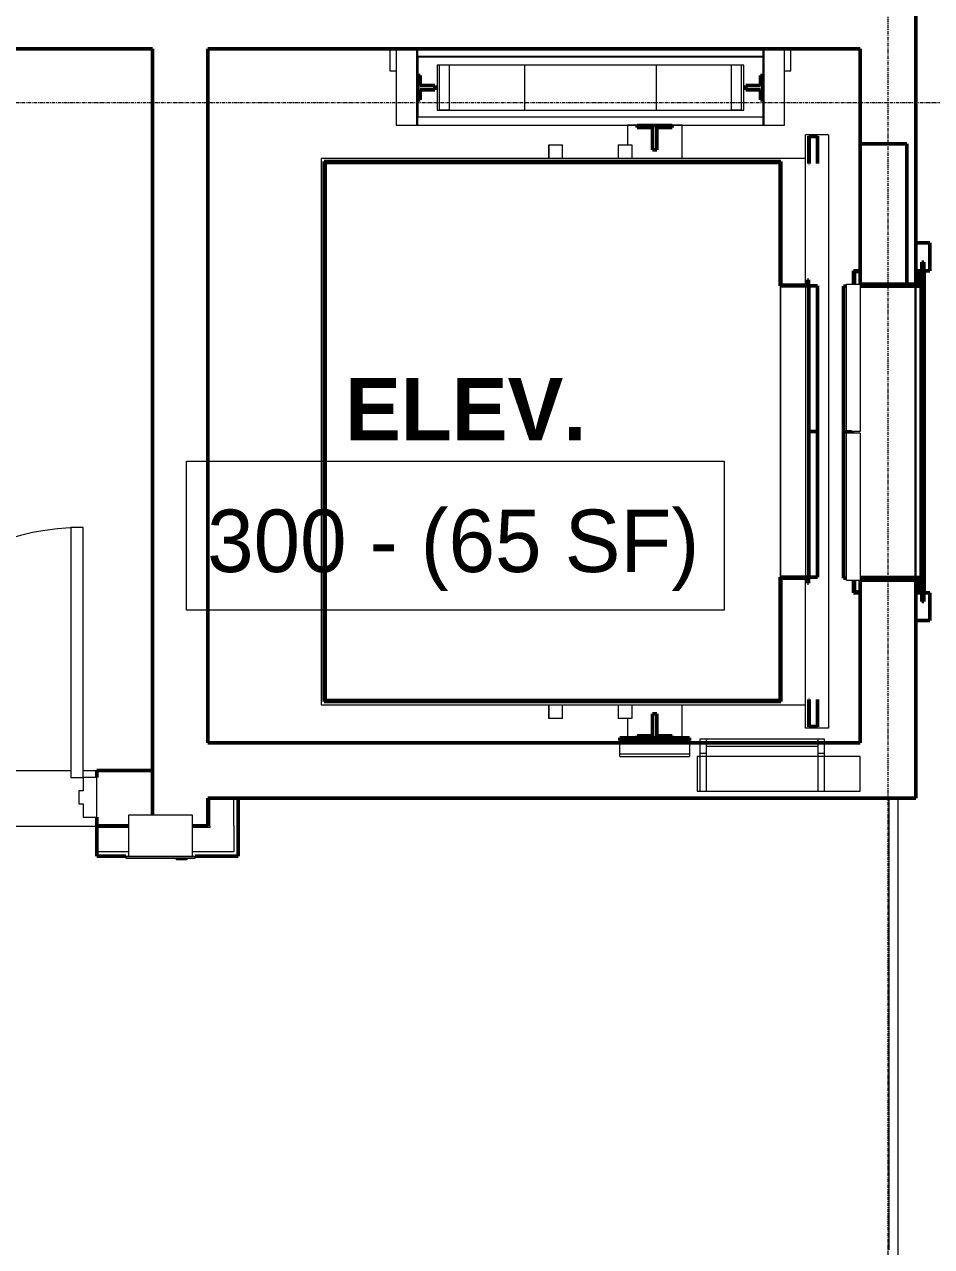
# Model space of a CAD drawing. Header units: inches. Extents: x -4235 to -464, y 9767 to 12347.
# Drawn here: x -3605.8 to -3475.1, y 11370.4 to 11546.5 of the extents above; entities that cross this region are included whole.
import ezdxf

# ---------------------------------------------------------------- set-up
doc = ezdxf.new("R2010")
doc.units = ezdxf.units.IN
doc.header["$MEASUREMENT"] = 0
doc.linetypes.add('Grid Line 1_2_', pattern=[0.875, 0.5, -0.125, 0.125, -0.125])
for name, color, linetype, lineweight in [('0-1', 170, 'Continuous', 5), ('0-3', 7, 'Continuous', 9), ('A-AREA-IDEN', 2, 'Continuous', 9), ('A-DOOR-1', 7, 'Continuous', 9), ('A-DOOR-2', 130, 'Continuous', 20), ('A-DOOR-FRAM-1', 130, 'Continuous', 20), ('A-FLOR-2', 254, 'Continuous', 9), ('A-FLOR-3', 7, 'Continuous', 9), ('A-FLOR-4', 192, 'Continuous', 9), ('A-GENM-1', 250, 'Continuous', 50), ('A-GENM-2', 7, 'Continuous', 9), ('A-GENM-3', 254, 'Continuous', 9), ('A-GENM-4', 10, 'Continuous', 9), ('A-WALL-1', 250, 'Continuous', 50), ('A-WALL-2', 50, 'Continuous', 13), ('A-WALL-3', 10, 'Continuous', 9), ('A-WALL-4', 254, 'Continuous', 9), ('E-FIRE-1', 7, 'Continuous', 9), ('G-IMPT-1', 7, 'Continuous', 9), ('Q-SPCQ-1', 7, 'Continuous', 9), ('S-GRID-1', 1, 'Grid Line 1_2_', 9)]:
    doc.layers.add(name, color=color, linetype=linetype, lineweight=lineweight)
doc.styles.add('Century Gothic', font='ufonts.com_century-gothic.ttf', dxfattribs={"height": 9})
doc.styles.add('Century Gothic_B', font='GOTHICB.TTF', dxfattribs={"height": 9})

# ---------------------------------------------------------------- blocks, each defined once
blk = doc.blocks.new('104416 - Fire Extinguishers - Wall - Class A - Light - 2A-2205784-BACKGROUND - 3RD FLOOR')
at = {"layer": 'E-FIRE-1'}
for p, q in [((13.19, 2.44), (13.19, 2.19)), ((23.19, 2.44), (13.19, 2.44)), ((13.19, 2.44), (23.19, 2.44)), ((13.19, 2.44), (13.19, 2.19)), ((23.19, 2.19), (13.19, 2.19)), ((13.63, -3.81), (13.63, 2.19)), ((14.41, 2.44), (14.41, 2.69)), ((14.44, 2.69), (14.84, 2.69)), ((14.44, 2.44), (14.44, 2.69)), ((14.84, 2.69), (15.03, 2.69)), ((14.84, 2.44), (14.84, 2.69)), ((15.03, 2.69), (15.11, 2.69)), ((15.03, 2.44), (15.03, 2.69)), ((15.11, 2.69), (15.24, 2.69)), ((15.11, 2.44), (15.11, 2.69)), ((15.24, 2.69), (15.51, 2.69)), ((15.24, 2.44), (15.24, 2.69)), ((15.51, 2.69), (15.73, 2.69)), ((15.51, 2.44), (15.51, 2.69)), ((15.73, 2.69), (15.87, 2.69)), ((15.73, 2.44), (15.73, 2.69)), ((15.87, 2.69), (15.91, 2.69)), ((15.87, 2.44), (15.87, 2.69)), ((15.91, 2.44), (15.91, 2.69)), ((15.94, 2.44), (15.94, 2.69)), ((22.75, 2.19), (22.75, -3.81)), ((23.19, 2.19), (23.19, 2.44)), ((23.19, 2.19), (23.19, 2.44)), ((22.75, -3.81), (13.63, -3.81))]:
    blk.add_line(p, q, dxfattribs=at)
blk = doc.blocks.new('CTR - 1st Phase - Common Walls_rvt-2-BACKGROUND - 3RD FLOOR')
at = {"layer": 'A-WALL-1'}
for p, q in [((-3579.32, 11434.99), (-3579.32, 11430.99)), ((-3574.95, 11434.99), (-3579.32, 11434.99)), ((-3574.95, 11430.99), (-3574.95, 11434.99)), ((-3590.7, 11430.99), (-3595.32, 11430.99)), ((-3595.32, 11430.99), (-3595.32, 11426.61)), ((-3579.32, 11430.99), (-3581.57, 11430.99)), ((-3574.95, 11427.24), (-3574.95, 11430.99)), ((-3595.32, 11426.61), (-3591.14, 11426.61)), ((-3581.14, 11426.61), (-3574.95, 11426.61)), ((-3574.95, 11426.61), (-3574.95, 11427.24))]:
    blk.add_line(p, q, dxfattribs=at)
at = {"layer": 'A-WALL-2'}
for p, q in [((-3579.07, 11430.99), (-3579.07, 11434.99)), ((-3575.57, 11430.99), (-3575.57, 11434.99)), ((-3590.7, 11430.74), (-3595.32, 11430.74)), ((-3579.07, 11430.74), (-3581.57, 11430.74)), ((-3579.07, 11430.99), (-3579.07, 11430.74)), ((-3575.57, 11430.99), (-3575.57, 11430.74)), ((-3575.57, 11430.74), (-3575.57, 11427.24)), ((-3590.7, 11427.24), (-3595.32, 11427.24)), ((-3575.57, 11427.24), (-3581.57, 11427.24))]:
    blk.add_line(p, q, dxfattribs=at)
at = {"layer": 'A-WALL-3'}
for p, q in [((-3579.32, 11434.99), (-3579.32, 11430.99)), ((-3579.32, 11434.99), (-3574.95, 11434.99)), ((-3590.7, 11430.99), (-3595.32, 11430.99)), ((-3579.32, 11430.99), (-3581.57, 11430.99)), ((-3591.14, 11426.61), (-3590.7, 11426.61)), ((-3581.57, 11426.61), (-3581.14, 11426.61))]:
    blk.add_line(p, q, dxfattribs=at)
at = {"layer": 'A-WALL-4'}
for p, q in [((-3574.95, 11430.99), (-3574.95, 11434.99)), ((-3595.32, 11430.99), (-3595.32, 11426.61)), ((-3574.95, 11430.99), (-3574.95, 11426.61)), ((-3595.32, 11426.61), (-3591.14, 11426.61)), ((-3581.14, 11426.61), (-3574.95, 11426.61))]:
    blk.add_line(p, q, dxfattribs=at)
at = {"layer": '0-3', "rotation": 180}
blk.add_blockref('104416 - Fire Extinguishers - Wall - Class A - Light - 2A-2205784-BACKGROUND - 3RD FLOOR', (-3567.95, 11428.8), dxfattribs=at)
blk = doc.blocks.new('Otis_G2S_072320191620 - Duty_3500_Speed_150_Seismic_N_CabHeight_93_CabPanels_Y_EntHeight_84_CwtLoc_L2_CwtSafety_N_DoorHand_CO_OpeningType_Front_Glassback_N_FRSAME_NOH-2444874-BACKGROUND - 3RD FLOOR')
at = {"layer": 'A-GENM-1'}
for p, q in [((85.74, 77.23), (7.94, 77.23)), ((7.94, 77.23), (8.06, 77.11)), ((7.94, 77.23), (7.94, 11.44)), ((8.06, 77.11), (7.94, 77.23)), ((8.06, 77.11), (85.62, 77.11)), ((8.06, 11.56), (8.06, 77.11)), ((85.74, 77.23), (85.62, 77.11)), ((85.62, 77.11), (85.74, 77.23)), ((85.62, 77.11), (85.62, 11.56)), ((85.74, 11.44), (85.74, 77.23)), ((7.94, 11.44), (8.06, 11.44)), ((8.06, 11.44), (8.06, 11.56)), ((8.06, 11.56), (8.06, 11.44)), ((25.84, 11.56), (8.06, 11.56)), ((8.06, 11.44), (25.72, 11.44)), ((25.72, 11.44), (25.72, 7.6)), ((25.84, 7.48), (25.84, 11.56)), ((67.96, 11.44), (67.84, 11.56)), ((67.84, 11.56), (67.84, 7.48)), ((85.62, 11.56), (67.84, 11.56)), ((67.84, 11.56), (67.96, 11.44)), ((67.96, 7.6), (67.96, 11.44)), ((67.96, 11.44), (85.74, 11.44)), ((8.23, 7.4), (4.29, 7.4)), ((4.29, 7.4), (4.29, 6.15)), ((4.33, 6.19), (4.33, 7.36)), ((4.33, 7.36), (8.23, 7.36)), ((8.23, 7.36), (8.23, 7.4)), ((25.72, 7.6), (25, 7.6)), ((25, 7.6), (25, 7.48)), ((25, 7.48), (25.84, 7.48)), ((25.84, 7.48), (25.72, 7.6)), ((25.72, 7.6), (25.84, 7.48)), ((46.84, 7.4), (25.84, 7.4)), ((25.84, 7.4), (25.84, 6.15)), ((46.84, 6.15), (46.84, 7.4)), ((67.84, 7.4), (46.84, 7.4)), ((46.84, 7.4), (46.84, 6.15)), ((67.96, 7.6), (67.84, 7.48)), ((67.84, 7.48), (67.96, 7.6)), ((67.84, 7.48), (68.69, 7.48)), ((67.84, 6.15), (67.84, 7.4)), ((68.69, 7.6), (67.96, 7.6)), ((68.69, 7.48), (68.69, 7.6)), ((89.4, 7.4), (85.46, 7.4)), ((85.46, 7.4), (85.46, 7.36)), ((85.46, 7.36), (89.36, 7.36)), ((89.4, 7.4), (89.36, 7.36)), ((89.36, 7.36), (89.4, 7.4)), ((89.36, 7.36), (89.36, 6.19)), ((89.4, 6.15), (89.4, 7.4)), ((4.29, 6.15), (8.23, 6.15)), ((8.23, 6.19), (4.33, 6.19)), ((8.23, 6.15), (8.23, 6.19)), ((25.84, 6.15), (46.84, 6.15)), ((46.84, 6.15), (67.84, 6.15)), ((89.36, 6.19), (85.46, 6.19)), ((85.46, 6.19), (85.46, 6.15)), ((85.46, 6.15), (89.4, 6.15)), ((89.4, 6.15), (89.36, 6.19)), ((89.36, 6.19), (89.4, 6.15))]:
    blk.add_line(p, q, dxfattribs=at)
at = {"layer": 'A-GENM-2'}
for p, q in [((25.84, 11.56), (25.72, 11.44)), ((25.72, 11.44), (25.84, 11.56)), ((85.74, 11.44), (85.62, 11.56)), ((85.62, 11.56), (85.74, 11.44)), ((4.29, 7.4), (4.33, 7.36)), ((4.33, 7.36), (4.29, 7.4)), ((4.29, 6.15), (4.33, 6.19)), ((4.33, 6.19), (4.29, 6.15))]:
    blk.add_line(p, q, dxfattribs=at)
at = {"layer": 'G-IMPT-1'}
for p, q in [((7.47, 77.7), (7.47, 7.9)), ((86.21, 77.7), (7.47, 77.7)), ((86.21, 7.9), (86.21, 77.7)), ((7.47, 44.86), (5.5, 44.86)), ((5.5, 42.89), (5.5, 44.86)), ((5.5, 44.86), (7.47, 44.86)), ((88.18, 44.86), (86.21, 44.86)), ((86.21, 44.86), (88.18, 44.86)), ((88.18, 44.86), (88.18, 42.89)), ((5.5, 42.89), (7.47, 42.89)), ((86.21, 42.89), (88.18, 42.89)), ((7.47, 34.89), (5.5, 34.89)), ((5.5, 32.93), (5.5, 34.89)), ((88.18, 34.89), (86.21, 34.89)), ((88.18, 34.89), (88.18, 32.93)), ((7.47, 32.93), (5.5, 32.93)), ((7.47, 32.93), (5.5, 32.93)), ((88.18, 32.93), (86.21, 32.93)), ((88.18, 32.93), (86.21, 32.93)), ((67.84, 11.5), (25.84, 11.5)), ((25.84, 11.5), (67.84, 11.5)), ((4.09, 4.56), (4.09, 7.9)), ((4.09, 7.9), (25.72, 7.9)), ((7.47, 7.9), (25.72, 7.9)), ((25.84, 7.84), (67.84, 7.84)), ((67.96, 7.9), (89.59, 7.9)), ((67.96, 7.9), (86.21, 7.9)), ((89.59, 4.56), (89.59, 7.9)), ((89.59, 4.56), (4.09, 4.56))]:
    blk.add_line(p, q, dxfattribs=at)
blk = doc.blocks.new('Otis_G2S_072320191620 - Duty_3500_Speed_150_Seismic_N_CwtLoc_L2_PitDepth_60_OpeningType_Front_CwtSafety_N_FRSAME_NPT-2444873-BACKGROUND - 3RD FLOOR')
at = {"layer": 'G-IMPT-1'}
for p, q in [((92.16, 63.73), (94.66, 63.73)), ((98.16, 63.73), (100.82, 63.73)), ((100.82, 63.73), (100.94, 63.73)), ((100.82, 14.06), (100.82, 63.73)), ((100.94, 63.73), (100.94, 14.06)), ((93.18, 60.99), (93.18, 16.8)), ((99.64, 60.99), (93.18, 60.99)), ((93.19, 60.68), (93.19, 59.18)), ((99.63, 60.68), (93.19, 60.68)), ((99.63, 59.18), (99.63, 60.68)), ((99.64, 16.8), (99.64, 60.99)), ((93.19, 59.18), (99.63, 59.18)), ((93.18, 48.39), (93.18, 29.39)), ((99.64, 48.39), (93.18, 48.39)), ((99.64, 29.39), (99.64, 48.39)), ((5.5, 33.56), (2.69, 33.56)), ((2.69, 33.56), (2.69, 32.13)), ((90.99, 33.56), (88.18, 33.56)), ((90.99, 25.69), (90.99, 33.56)), ((93.18, 29.39), (99.64, 29.39)), ((2.69, 27.13), (2.69, 25.69)), ((2.69, 25.69), (7.44, 25.69)), ((86.24, 25.69), (90.99, 25.69)), ((93.19, 18.61), (93.19, 17.11)), ((99.63, 18.61), (93.19, 18.61)), ((99.63, 17.11), (99.63, 18.61)), ((93.18, 16.8), (99.64, 16.8)), ((93.19, 17.11), (99.63, 17.11))]:
    blk.add_line(p, q, dxfattribs=at)
blk = doc.blocks.new('Otis_G2S_072320191620 - Otis_G2S_072320191620-2295120-BACKGROUND - 3RD FLOOR')
at = {"layer": 'A-GENM-1'}
for p, q in [((98.16, 63.74), (94.66, 63.74)), ((94.66, 63.74), (94.66, 63.43)), ((94.66, 63.43), (96.1, 63.43)), ((96.1, 63.43), (96.1, 61.3)), ((96.72, 61.3), (96.72, 63.43)), ((96.72, 63.43), (98.16, 63.43)), ((98.16, 63.43), (98.16, 63.74)), ((96.1, 61.3), (96.72, 61.3)), ((2.68, 34.63), (2.3, 34.63)), ((2.3, 34.63), (2.3, 24.63)), ((2.68, 24.63), (2.68, 34.63)), ((2.97, 32.13), (2.66, 32.13)), ((2.66, 32.13), (2.66, 27.13)), ((2.97, 29.94), (2.97, 32.13)), ((90.96, 32.13), (90.65, 32.13)), ((90.65, 32.13), (90.65, 29.94)), ((90.96, 27.13), (90.96, 32.13)), ((6.16, 29.94), (2.97, 29.94)), ((2.97, 27.13), (2.97, 29.31)), ((2.97, 29.31), (6.16, 29.31)), ((6.16, 29.31), (6.16, 29.94)), ((90.65, 29.94), (87.46, 29.94)), ((87.46, 29.94), (87.46, 29.31)), ((87.46, 29.31), (90.65, 29.31)), ((90.65, 29.31), (90.65, 27.13)), ((2.66, 27.13), (2.97, 27.13)), ((90.65, 27.13), (90.96, 27.13)), ((2.3, 24.63), (2.68, 24.63)), ((96.72, 16.5), (96.1, 16.5)), ((96.1, 16.5), (96.1, 14.37)), ((96.72, 14.37), (96.72, 16.5)), ((96.1, 14.37), (94.66, 14.37)), ((94.66, 14.37), (94.66, 14.06)), ((98.16, 14.37), (96.72, 14.37)), ((98.16, 14.06), (98.16, 14.37)), ((94.66, 14.06), (98.16, 14.06)), ((46.81, 2.41), (25.69, 2.41)), ((25.69, 2.41), (25.69, 2)), ((67.81, 2.41), (46.81, 2.41)), ((46.81, 2.41), (46.81, 1.25)), ((46.81, 1.25), (46.81, 2.41)), ((67.81, 2), (67.81, 2.41)), ((25.44, 0.96), (23.6, 0.96)), ((23.6, 0.96), (23.6, 0.25)), ((23.6, 0.25), (23.73, 0.25)), ((23.73, 0.25), (23.73, 0.83)), ((23.73, 0.83), (25.44, 0.83)), ((46.62, 1.25), (46.81, 1.25)), ((46.81, 1.25), (46.87, 1.25)), ((70.02, 0.96), (68.06, 0.96)), ((68.06, 0.83), (69.9, 0.83)), ((69.9, 0.83), (69.9, 0.25)), ((69.9, 0.25), (70.02, 0.25)), ((70.02, 0.25), (70.02, 0.96)), ((25.69, 0), (25.69, -8.52)), ((25.81, -8.64), (25.81, 0)), ((67.81, 0), (67.81, -6.69)), ((67.81, 0), (67.81, -8.64)), ((67.94, -8.52), (67.94, 0)), ((88.31, 0), (68.06, 0)), ((88.31, -6.69), (88.31, 0)), ((67.81, -6.69), (88.31, -6.69)), ((23.73, -8), (23.6, -8)), ((23.6, -8), (23.6, -8.64)), ((23.6, -8.64), (25.81, -8.64)), ((23.73, -8.52), (23.73, -8)), ((25.69, -8.52), (23.73, -8.52)), ((67.81, -8.64), (70.02, -8.64)), ((69.9, -8.52), (67.94, -8.52)), ((70.02, -8), (69.9, -8)), ((69.9, -8), (69.9, -8.52)), ((70.02, -8.64), (70.02, -8))]:
    blk.add_line(p, q, dxfattribs=at)
at = {"layer": 'A-GENM-2'}
for p, q in [((102, 67.78), (98.85, 67.78)), ((98.85, 67.78), (98.85, 66.89)), ((102, 66.89), (91.02, 66.89)), ((91.02, 66.89), (91.02, 63.94)), ((102, 63.94), (91.02, 63.94)), ((91.02, 63.94), (91.02, 63.74)), ((91.02, 63.74), (91.02, 14.06)), ((91.02, 63.74), (102, 63.74)), ((92.16, 14.06), (92.16, 63.74)), ((2, 34.63), (2.3, 34.63)), ((2.3, 24.63), (2, 24.63)), ((2.5, 23.14), (2, 23.14)), ((2.5, 22.14), (2.5, 23.14)), ((2, 22.14), (2.5, 22.14)), ((2.5, 6.14), (2.5, 22.14)), ((91.02, 14.06), (91.02, 13.86)), ((94.66, 14.06), (91.02, 14.06)), ((91.02, 13.86), (102, 13.86)), ((91.02, 13.86), (91.02, 10.91)), ((102, 14.06), (98.16, 14.06)), ((91.02, 10.91), (102, 10.91)), ((98.85, 10.91), (98.85, 10.02)), ((98.85, 10.02), (102, 10.02)), ((2.5, 6.14), (2, 6.14)), ((2.5, 5.14), (2.5, 6.14)), ((2, 5.14), (2.5, 5.14)), ((46.87, 0.96), (46.62, 0.96)), ((25.69, -7.93), (25.53, -8)), ((67.81, -7.88), (25.81, -7.88)), ((68.06, -7.99), (67.93, -7.93))]:
    blk.add_line(p, q, dxfattribs=at)
at = {"layer": 'A-GENM-3'}
for p, q in [((102, 66.89), (102, 67.78)), ((102, 63.94), (102, 66.89)), ((102, 63.74), (102, 63.94)), ((0, 34.63), (0.37, 34.63)), ((0, 34.63), (0, 24.63)), ((0.37, 34.63), (2, 34.63)), ((0.37, 34.63), (0.37, 24.63)), ((0, 23.5), (-4.99, 23.5)), ((-4.99, 23.5), (-4.99, 0)), ((0.5, 23.14), (-4.99, 23.14)), ((-4.99, 23.14), (-4.99, 22.14)), ((0.37, 24.63), (0, 24.63)), ((0, 0), (0, 23.5)), ((2, 24.63), (0.37, 24.63)), ((2, 23.14), (0.5, 23.14)), ((0.5, 23.14), (0.5, 22.14)), ((-4.99, 22.14), (0.5, 22.14)), ((0.5, 22.14), (2, 22.14)), ((1.5, 22.14), (1.5, 6.14)), ((102, 13.86), (102, 14.06)), ((102, 10.91), (102, 13.86)), ((102, 10.02), (102, 10.91)), ((0.5, 6.14), (-4.99, 6.14)), ((-4.99, 6.14), (-4.99, 5.14)), ((2, 6.14), (0.5, 6.14)), ((0.5, 6.14), (0.5, 5.14)), ((-4.99, 5.14), (0.5, 5.14)), ((0.5, 5.14), (2, 5.14))]:
    blk.add_line(p, q, dxfattribs=at)
at = {"layer": 'A-GENM-4'}
for p, q in [((102, 66.89), (102, 67.78)), ((102, 66.89), (102, 67.78)), ((102, 66.89), (102, 67.78)), ((102, 66.89), (102, 67.78)), ((102, 66.89), (102, 67.78)), ((102, 66.89), (102, 67.78)), ((102, 66.89), (102, 67.78)), ((102, 66.89), (102, 67.78)), ((102, 66.89), (102, 67.78)), ((102, 63.94), (102, 66.89)), ((102, 63.94), (102, 66.89)), ((102, 63.94), (102, 66.89)), ((102, 63.94), (102, 66.89)), ((102, 63.94), (102, 66.89)), ((102, 63.94), (102, 66.89)), ((102, 63.94), (102, 66.89)), ((102, 63.94), (102, 66.89)), ((102, 63.94), (102, 66.89)), ((102, 63.94), (102, 66.89)), ((102, 63.94), (102, 66.89)), ((102, 63.94), (102, 66.89)), ((102, 63.94), (102, 66.89)), ((102, 63.94), (102, 66.89)), ((102, 63.74), (102, 63.94)), ((102, 63.74), (102, 63.94)), ((102, 63.74), (102, 63.94)), ((102, 63.74), (102, 63.94)), ((102, 63.74), (102, 63.94)), ((102, 63.74), (102, 63.94)), ((102, 63.74), (102, 63.94)), ((102, 63.74), (102, 63.94)), ((102, 63.74), (102, 63.94)), ((102, 63.74), (102, 63.94)), ((102, 63.74), (102, 63.94)), ((102, 63.74), (102, 63.94)), ((102, 63.74), (102, 63.94)), ((102, 63.74), (102, 63.94)), ((102, 63.74), (102, 63.94)), ((102, 63.74), (102, 63.94)), ((102, 63.74), (102, 63.94)), ((102, 63.74), (102, 63.94)), ((102, 63.74), (102, 63.94)), ((102, 13.86), (102, 14.06)), ((102, 13.86), (102, 14.06)), ((102, 13.86), (102, 14.06)), ((102, 13.86), (102, 14.06)), ((102, 13.86), (102, 14.06)), ((102, 13.86), (102, 14.06)), ((102, 13.86), (102, 14.06)), ((102, 13.86), (102, 14.06)), ((102, 13.86), (102, 14.06)), ((102, 13.86), (102, 14.06)), ((102, 13.86), (102, 14.06)), ((102, 13.86), (102, 14.06)), ((102, 13.86), (102, 14.06)), ((102, 13.86), (102, 14.06)), ((102, 13.86), (102, 14.06)), ((102, 13.86), (102, 14.06)), ((102, 13.86), (102, 14.06)), ((102, 13.86), (102, 14.06)), ((102, 13.86), (102, 14.06)), ((102, 10.91), (102, 13.86)), ((102, 10.91), (102, 13.86)), ((102, 10.91), (102, 13.86)), ((102, 10.91), (102, 13.86)), ((102, 10.91), (102, 13.86)), ((102, 10.91), (102, 13.86)), ((102, 10.91), (102, 13.86)), ((102, 10.91), (102, 13.86)), ((102, 10.91), (102, 13.86)), ((102, 10.91), (102, 13.86)), ((102, 10.91), (102, 13.86)), ((102, 10.91), (102, 13.86)), ((102, 10.91), (102, 13.86)), ((102, 10.91), (102, 13.86)), ((102, 10.02), (102, 10.91)), ((102, 10.02), (102, 10.91)), ((102, 10.02), (102, 10.91)), ((102, 10.02), (102, 10.91)), ((102, 10.02), (102, 10.91)), ((102, 10.02), (102, 10.91)), ((102, 10.02), (102, 10.91)), ((102, 10.02), (102, 10.91)), ((102, 10.02), (102, 10.91)), ((-4.99, 0), (0, 0))]:
    blk.add_line(p, q, dxfattribs=at)
for name in ['Otis_G2S_072320191620 - Duty_3500_Speed_150_Seismic_N_CabHeight_93_CabPanels_Y_EntHeight_84_CwtLoc_L2_CwtSafety_N_DoorHand_CO_OpeningType_Front_Glassback_N_FRSAME_NOH-2444874-BACKGROUND - 3RD FLOOR', 'Otis_G2S_072320191620 - Duty_3500_Speed_150_Seismic_N_CwtLoc_L2_PitDepth_60_OpeningType_Front_CwtSafety_N_FRSAME_NPT-2444873-BACKGROUND - 3RD FLOOR']:
    blk.add_blockref(name, (0, 0))
blk = doc.blocks.new('Elevator Door-Center - 48_ x 84_-2010370-BACKGROUND - 3RD FLOOR')
at = {"layer": 'Q-SPCQ-1'}
for p, q in [((-25.22, 6), (-4.03, 6)), ((-25.22, 6), (-25.22, 4)), ((-4.03, 4), (-4.03, 6)), ((-3.78, 6), (17.41, 6)), ((-3.78, 4), (-3.78, 6)), ((17.41, 6), (17.41, 4)), ((-4.03, 4), (-25.22, 4)), ((17.41, 4), (-3.78, 4))]:
    blk.add_line(p, q, dxfattribs=at)
blk = doc.blocks.new('HOLLOW METAL - STAIR DOOR 3-0 x 6-8-2453426-BACKGROUND - 3RD FLOOR')
at = {"layer": 'A-DOOR-1'}
blk.add_arc((18, 3.25), 36, 90, 180, dxfattribs=at)
at = {"layer": 'A-DOOR-2'}
for p, q in [((18, 39.25), (16.25, 39.25)), ((16.25, 39.25), (16.25, 3.25)), ((18, 3.25), (18, 39.25)), ((16.25, 3.25), (18, 3.25))]:
    blk.add_line(p, q, dxfattribs=at)
at = {"layer": 'A-DOOR-FRAM-1'}
for p, q in [((-18, 3.25), (-20, 3.25)), ((-20, 3.25), (-20, -2.5)), ((-18, 1.3125), (-18, 3.25)), ((18, 3.25), (18, 1.3125)), ((20, 3.25), (18, 3.25)), ((20, -2.5), (20, 3.25)), ((-17.375, 1.3125), (-18, 1.3125)), ((-17.375, -0.5625), (-17.375, 1.3125)), ((18, 1.3125), (17.375, 1.3125)), ((17.375, 1.3125), (17.375, -0.5625)), ((-18, -2.5), (-18, -0.5625)), ((-18, -0.5625), (-17.375, -0.5625)), ((17.375, -0.5625), (18, -0.5625)), ((18, -0.5625), (18, -2.5)), ((-20, -2.5), (-18, -2.5)), ((18, -2.5), (20, -2.5))]:
    blk.add_line(p, q, dxfattribs=at)
blk = doc.blocks.new('Fire-Smoke-Curtain_Custom_DoorSystems_DSI-SD - Multiple Roller Over Under-2460712-BACKGROUND - 3RD FLOOR')
at = {"layer": 'A-GENM-1'}
for p, q in [((-23.21, 0), (-27.21, 0)), ((-27.21, 0), (-27.21, -2)), ((-24.46, -1.13), (-24.46, -0.88)), ((-24.46, -0.88), (-23.21, -0.88)), ((24.46, -0.9), (-24.46, -0.9)), ((-24.46, -0.9), (-24.46, -1.06)), ((-24.46, -1.06), (24.46, -1.06)), ((-23.21, -1.13), (-24.46, -1.13)), ((-23.21, -0.88), (-23.21, 0)), ((-23.21, -2), (-23.21, -1.13)), ((27.21, 0), (23.21, 0)), ((23.21, 0), (23.21, -0.88)), ((23.21, -0.88), (24.46, -0.88)), ((24.46, -1.13), (23.21, -1.13)), ((23.21, -1.13), (23.21, -2)), ((24.46, -0.88), (24.46, -1.13)), ((24.46, -1.06), (24.46, -0.9)), ((27.21, -2), (27.21, 0)), ((-27.21, -2), (-23.21, -2)), ((23.21, -2), (27.21, -2))]:
    blk.add_line(p, q, dxfattribs=at)
at = {"layer": 'A-GENM-2'}
for p, q in [((-23.21, -1.13), (-23.21, -1.06)), ((-23.21, -1.38), (23.21, -1.38)), ((-21, -0.63), (21, -0.63)), ((23.21, -1.06), (23.21, -1.13))]:
    blk.add_line(p, q, dxfattribs=at)
blk = doc.blocks.new('CTR - 1st Phase -Stairs _ Elevators_rvt-2-BACKGROUND - 3RD FLOOR')
at = {"layer": 'A-FLOR-2'}
for p, q in [((-3587.32, 11542.99), (-3657.2, 11542.99)), ((-3587.32, 11438.99), (-3587.32, 11542.99)), ((-3595.32, 11438.99), (-3587.32, 11438.99))]:
    blk.add_line(p, q, dxfattribs=at)
at = {"layer": 'A-FLOR-3'}
for p, q in [((-3635.32, 11438.99), (-3599.07, 11438.99)), ((-3597.32, 11438.99), (-3595.32, 11438.99))]:
    blk.add_line(p, q, dxfattribs=at)
at = {"layer": 'A-WALL-1'}
for p, q in [((-3477.32, 11542.99), (-3477.32, 11550.99)), ((-3819.32, 11542.99), (-3587.32, 11542.99)), ((-3587.32, 11542.99), (-3587.32, 11432.61)), ((-3579.32, 11542.99), (-3485.32, 11542.99)), ((-3579.32, 11442.99), (-3579.32, 11542.99)), ((-3485.32, 11542.99), (-3485.32, 11509.05)), ((-3477.32, 11509.05), (-3477.32, 11542.99)), ((-3485.32, 11509.05), (-3477.32, 11509.05)), ((-3477.32, 11466.43), (-3485.32, 11466.43)), ((-3485.32, 11466.43), (-3485.32, 11442.99)), ((-3477.32, 11434.99), (-3477.32, 11466.43)), ((-3485.32, 11442.99), (-3579.32, 11442.99)), ((-3587.32, 11438.99), (-3595.32, 11438.99)), ((-3595.32, 11438.99), (-3595.32, 11437.99)), ((-3587.32, 11432.61), (-3587.32, 11438.99)), ((-3579.32, 11434.99), (-3485.32, 11434.99)), ((-3579.32, 11430.99), (-3579.32, 11434.99)), ((-3485.32, 11434.99), (-3477.32, 11434.99)), ((-3595.32, 11432.24), (-3595.32, 11430.99)), ((-3595.32, 11430.99), (-3590.7, 11430.99)), ((-3581.57, 11430.99), (-3579.32, 11430.99))]:
    blk.add_line(p, q, dxfattribs=at)
at = {"layer": '0-3'}
for name, p, rotation in [('Otis_G2S_072320191620 - Otis_G2S_072320191620-2295120-BACKGROUND - 3RD FLOOR', (-3485.32, 11440.99), 89.99999999998951), ('Fire-Smoke-Curtain_Custom_DoorSystems_DSI-SD - Multiple Roller Over Under-2460712-BACKGROUND - 3RD FLOOR', (-3477.32, 11487.8), 89.9999999999999), ('Elevator Door-Center - 48_ x 84_-2010370-BACKGROUND - 3RD FLOOR', (-3481.32, 11491.64), 90.0000000000186)]:
    blk.add_blockref(name, p, dxfattribs=dict(at, rotation=rotation))
blk.add_blockref('HOLLOW METAL - STAIR DOOR 3-0 x 6-8-2453426-BACKGROUND - 3RD FLOOR', (-3615.32, 11434.74), dxfattribs=at)

msp = doc.modelspace()

# ---------------------------------------------------------------- linework, layer by layer
at = {"layer": 'A-AREA-IDEN', "flags": 128}
msp.add_lwpolyline([(-3582.43, 11483.58), (-3504.92, 11483.58), (-3504.92, 11462.09), (-3582.43, 11462.09)], close=True, dxfattribs=at)
at = {"layer": 'A-FLOR-4'}
for p, q in [((-3477.32, 11550.99), (-3477.32, 11508.92)), ((-3477.32, 11508.8), (-3477.32, 11466.79)), ((-3477.32, 11466.68), (-3477.32, 11434.99)), ((-3481.17, 11434.99), (-3579.32, 11434.99)), ((-3579.32, 11434.99), (-3579.32, 11430.99)), ((-3481.17, 11369.87), (-3481.17, 11434.99)), ((-3477.32, 11434.99), (-3479.92, 11434.99)), ((-3479.92, 11434.99), (-3479.92, 11026.19)), ((-3590.7, 11430.89), (-3857.97, 11430.89)), ((-3579.32, 11430.89), (-3581.57, 11430.89)), ((-3579.32, 11430.99), (-3579.32, 11430.89))]:
    msp.add_line(p, q, dxfattribs=at)
at = {"layer": 'S-GRID-1'}
for p, q in [((-3481.32, 9836.18), (-3481.32, 12297.93)), ((-464.45, 11535.19), (-4185.7, 11535.19))]:
    msp.add_line(p, q, dxfattribs=at)

# ---------------------------------------------------------------- block references
at = {"layer": '0-1'}
for name in ['CTR - 1st Phase - Common Walls_rvt-2-BACKGROUND - 3RD FLOOR', 'CTR - 1st Phase -Stairs _ Elevators_rvt-2-BACKGROUND - 3RD FLOOR']:
    msp.add_blockref(name, (0, 0), dxfattribs=at)

# ---------------------------------------------------------------- texts
at = {"layer": 'A-AREA-IDEN', "char_height": 9, "attachment_point": 1}
for s, insert, width, style in [('ELEV.', (-3559.55, 11495.55), 38.178, 'Century Gothic_B'), ('300 - (65 SF)', (-3579.43, 11476.58), 86.355, 'Century Gothic')]:
    msp.add_mtext(s, dxfattribs=dict(at, insert=insert, width=width, style=style))

doc.saveas('drawing.dxf')
